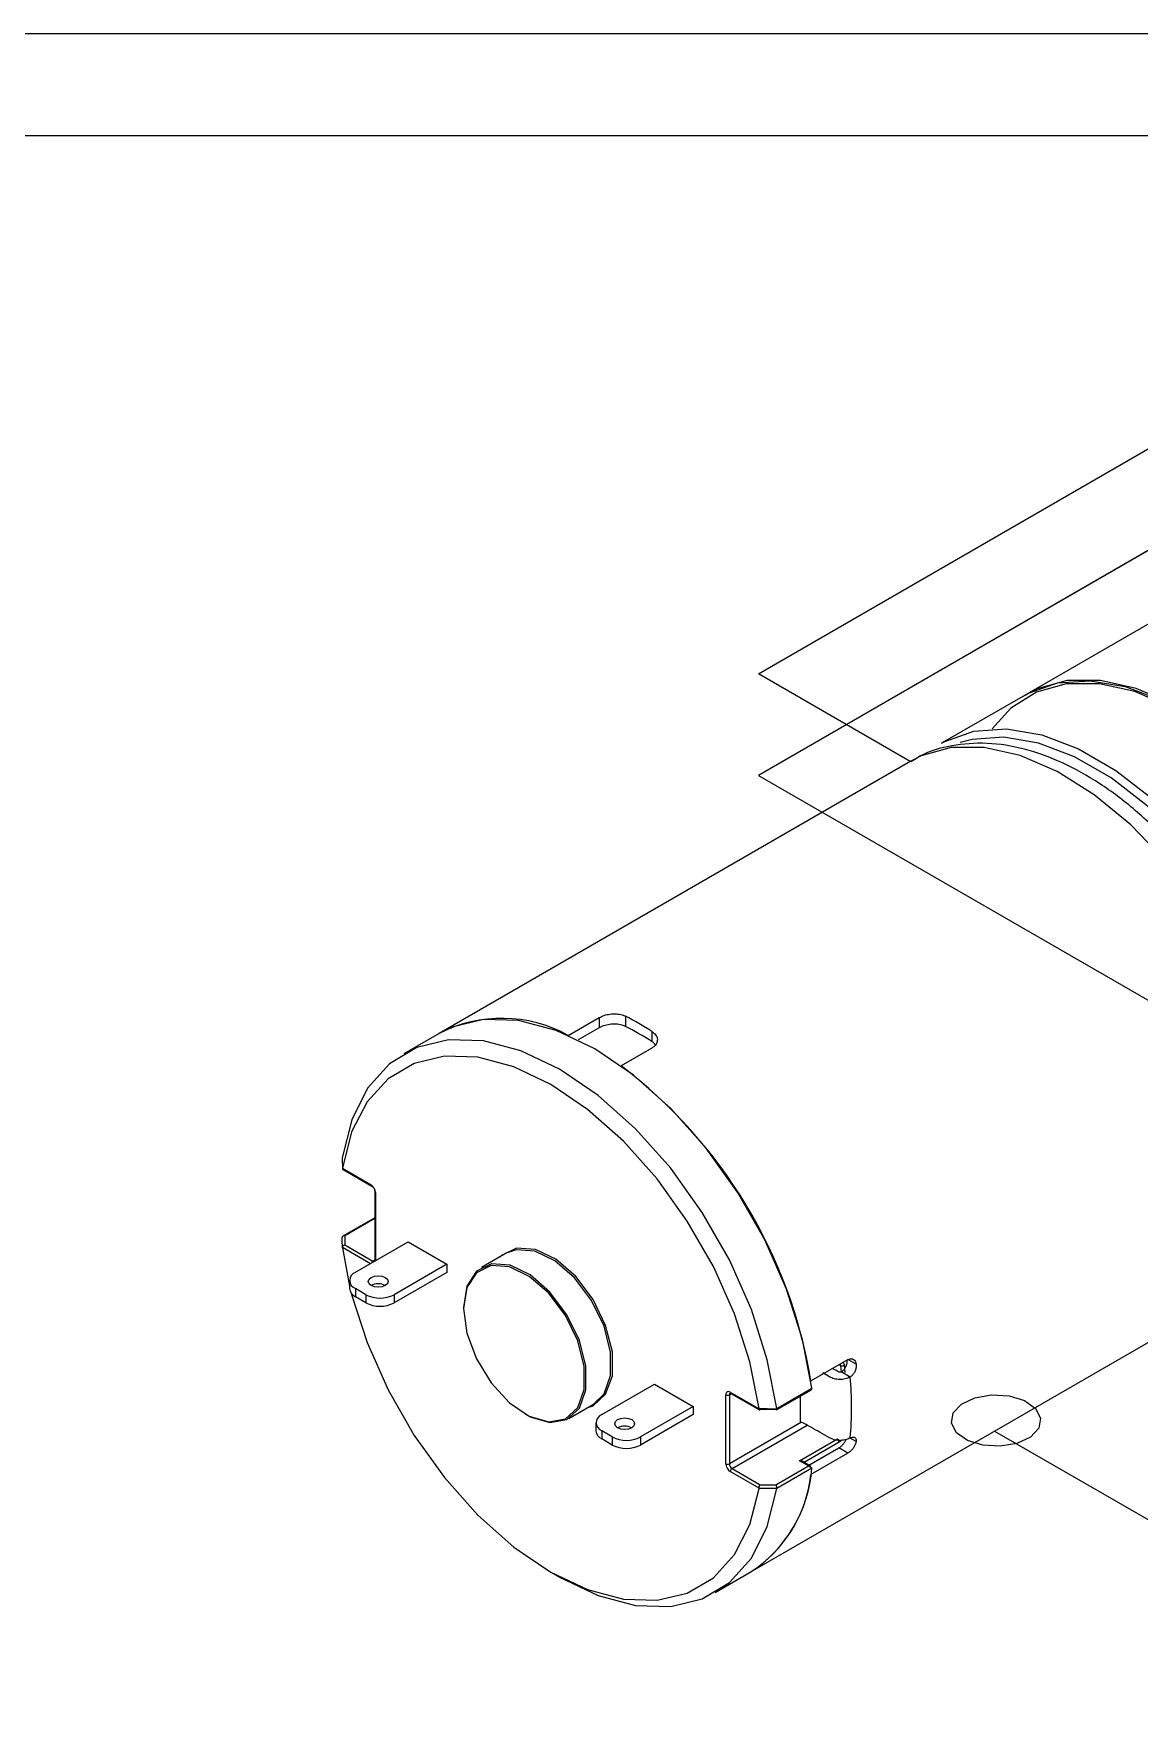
# Model space of a CAD drawing. Header units: millimetres. Extents: x 15 to 415, y 5 to 292.
# Drawn here: x 232.42 to 241.31, y 228.49 to 242.05 of the extents above; entities that cross this region are included whole.
import ezdxf

# ---------------------------------------------------------------- set-up
doc = ezdxf.new("R2010")
doc.units = ezdxf.units.MM

msp = doc.modelspace()

# ---------------------------------------------------------------- linework, layer by layer
at = {"color": 7, "linetype": 'Continuous', "lineweight": 25}
for p, q in [((243.0096, 242.0451), (229.3383, 242.0451)), ((238.2479, 236.9017), (242.6053, 239.4172)), ((238.9551, 236.4935), (243.3885, 239.0528)), ((242.4992, 237.9473), (240.4062, 236.7391)), ((239.4679, 236.1974), (238.2479, 236.9017)), ((240.3921, 236.7309), (239.7203, 236.3431)), ((239.4728, 236.2002), (235.6827, 234.0122)), ((236.7205, 233.9962), (236.968, 234.1391)), ((236.968, 234.0568), (236.7995, 233.9595)), ((236.968, 234.1391), (236.968, 234.0568)), ((237.1801, 234.1501), (237.1801, 234.0683)), ((235.6827, 234.0122), (235.3999, 233.849)), ((237.3923, 234.0277), (237.3923, 233.9459)), ((237.3923, 233.8941), (237.1448, 233.7513)), ((234.904, 233.0127), (234.9039, 233.012)), ((234.9049, 232.9299), (234.9047, 232.9281)), ((234.9047, 232.9281), (235.1362, 232.7945)), ((234.9106, 232.9179), (235.1403, 232.7853)), ((235.1657, 232.7414), (235.1657, 232.1861)), ((235.1657, 232.5312), (234.9097, 232.3834)), ((234.9047, 232.2912), (234.9049, 232.2892)), ((234.9247, 232.3123), (235.1503, 232.182)), ((235.0093, 232.0921), (235.4336, 232.337)), ((235.4336, 232.337), (235.7447, 232.1574)), ((234.9049, 232.2892), (234.9624, 231.9802)), ((235.7447, 232.1574), (235.3204, 231.9124)), ((235.7447, 232.1574), (235.7447, 232.092)), ((236.222, 232.2452), (236.0241, 232.1309)), ((234.9624, 232.0267), (234.9624, 231.9614)), ((235.7447, 232.092), (235.3204, 231.8471)), ((235.0942, 231.9124), (235.0093, 231.9614)), ((235.0093, 231.9614), (235.0093, 231.8961)), ((235.0942, 231.8471), (235.0093, 231.8961)), ((235.0942, 231.9124), (235.0942, 231.8471)), ((235.3204, 231.9124), (235.3204, 231.8471)), ((238.1825, 229.682), (241.9726, 231.87)), ((238.6702, 231.2198), (238.9672, 231.3913)), ((238.9151, 231.29), (238.9094, 231.3428)), ((238.9376, 231.3452), (238.9438, 231.2865)), ((239.0334, 231.353), (239.0334, 231.3529)), ((238.9846, 231.2504), (238.9134, 231.2915)), ((236.9892, 230.9491), (237.4135, 231.194)), ((237.4135, 231.194), (237.7246, 231.0144)), ((237.9866, 230.5528), (237.9866, 231.1081)), ((238.0149, 231.1081), (238.0149, 230.5528)), ((238.022, 231.1285), (238.2534, 230.9949)), ((238.0261, 231.1193), (238.2558, 230.9867)), ((238.3933, 230.9862), (238.6703, 231.1461)), ((238.3956, 230.9971), (238.6784, 231.1603)), ((238.5875, 230.8916), (238.5875, 231.0983)), ((238.6786, 231.1577), (238.6703, 231.1461)), ((236.724, 230.9184), (236.922, 231.0327)), ((237.7246, 231.0144), (237.3003, 230.7695)), ((237.7246, 230.9491), (237.3003, 230.7041)), ((237.7246, 231.0144), (237.7246, 230.9491)), ((238.2534, 230.9949), (238.2533, 230.9969)), ((238.3956, 230.9962), (238.3956, 230.9971)), ((236.9423, 230.8838), (236.9423, 230.8184)), ((237.0741, 230.7695), (236.9892, 230.8185)), ((236.9892, 230.8185), (236.9892, 230.7531)), ((240.1466, 230.8158), (242.0309, 229.7281)), ((237.0741, 230.7041), (236.9892, 230.7531)), ((237.0741, 230.7695), (237.0741, 230.7041)), ((237.3003, 230.7695), (237.3003, 230.7041)), ((238.5787, 230.5784), (238.8827, 230.754)), ((238.6537, 230.5419), (238.8952, 230.6813)), ((238.9672, 230.6397), (238.8952, 230.6813)), ((239.0334, 230.7323), (239.0334, 230.7321)), ((238.3875, 230.3854), (238.6503, 230.5371)), ((238.6503, 230.5371), (238.5787, 230.5784)), ((238.5787, 230.5784), (238.5987, 230.5737)), ((238.6703, 230.5323), (238.5987, 230.5737)), ((238.6503, 230.5371), (238.6786, 230.5208)), ((238.9672, 230.6397), (238.6702, 230.4683)), ((238.2534, 230.358), (238.022, 230.4916)), ((238.0361, 230.5161), (238.2618, 230.3858)), ((238.6784, 230.5183), (238.3956, 230.355)), ((238.2533, 230.3562), (238.2534, 230.358)), ((238.3956, 230.355), (238.3956, 230.3557)), ((236.5788, 229.6835), (236.6495, 229.6427)), ((237.8997, 229.5187), (238.1825, 229.682))]:
    msp.add_line(p, q, dxfattribs=at)
at = {"color": 7, "linetype": 'Continuous'}
for p, q in [((229.3383, 241.2286), (244.0461, 241.2286)), ((245.6018, 240.3305), (238.2479, 236.0852)), ((238.2479, 236.0852), (251.4, 228.4926))]:
    msp.add_line(p, q, dxfattribs=at)
at = {"color": 8, "linetype": 'Continuous', "lineweight": 25}
for p, q in [((235.1715, 232.7332), (235.1715, 232.1857)), ((235.1657, 232.5245), (234.9238, 232.3849)), ((235.1295, 232.1614), (234.9047, 232.2912)), ((235.1657, 232.1909), (235.1503, 232.182)), ((238.8963, 231.3504), (238.9094, 231.3428)), ((239.0334, 231.3529), (238.967, 231.3912)), ((239.0334, 231.353), (238.9672, 231.3913)), ((238.0149, 231.1081), (238.0303, 231.1169)), ((238.5948, 230.8876), (238.0149, 230.5528)), ((238.0361, 230.5161), (238.6386, 230.8639)), ((238.8967, 230.7269), (238.6149, 230.5643)), ((239.0334, 230.7321), (238.9844, 230.7604)), ((239.0334, 230.7323), (238.9846, 230.7605))]:
    msp.add_line(p, q, dxfattribs=at)
at = {"color": 7, "linetype": 'Continuous', "lineweight": 25, "flags": 128}
for points in [[(242.5232, 232.3063), (242.6847, 232.3357), (242.908, 232.4337), (243.0949, 232.5931), (243.2399, 232.8092), (243.339, 233.0758), (243.3893, 233.3853), (243.3893, 233.7288), (243.339, 234.0963), (243.2399, 234.4774), (243.0949, 234.861), (242.908, 235.2361), (242.6847, 235.5919), (242.4315, 235.9182), (242.1555, 236.2056), (241.8647, 236.4458), (241.5675, 236.6319), (241.2725, 236.7586), (240.9881, 236.8222), (240.7225, 236.8209), (240.4834, 236.7547), (240.2776, 236.6256), (240.126, 236.4589)], [(240.3921, 236.7309), (240.4188, 236.7457), (240.6521, 236.8285), (240.9138, 236.8463), (241.1965, 236.7984), (241.4921, 236.6863), (241.7919, 236.5132), (242.0874, 236.2841), (242.3701, 236.0056), (242.6319, 235.6856), (242.8652, 235.3334), (243.0632, 234.9591), (243.2205, 234.5735), (243.3322, 234.1877), (243.3954, 233.8128), (243.4081, 233.4595), (243.3701, 233.1381), (243.2823, 232.8577), (243.1473, 232.6265), (242.969, 232.451), (242.8919, 232.4006)], [(242.906, 232.4088), (242.9324, 232.4247), (243.1207, 232.5853), (243.267, 232.8032), (243.3668, 233.072), (243.4175, 233.384), (243.4175, 233.7302), (243.3668, 234.1007), (243.267, 234.4848), (243.1207, 234.8715), (242.9324, 235.2497), (242.7073, 235.6083), (242.452, 235.9373), (242.1738, 236.227), (241.8806, 236.4691), (241.5811, 236.6568), (241.2837, 236.7845), (240.997, 236.8486), (240.7293, 236.8473), (240.4882, 236.7805), (240.4062, 236.7391)], [(239.7203, 236.3431), (239.747, 236.3579), (239.9803, 236.4407), (240.2421, 236.4585), (240.5248, 236.4106), (240.8203, 236.2985), (241.1201, 236.1254), (241.4157, 235.8963), (241.6984, 235.6178), (241.9601, 235.2978), (242.1934, 234.9456), (242.3915, 234.5713), (242.5487, 234.1858), (242.6605, 233.7999), (242.7237, 233.425), (242.7364, 233.0717), (242.6983, 232.7503), (242.6105, 232.4699), (242.4755, 232.2387), (242.2972, 232.0632), (242.2201, 232.0128)], [(242.3119, 232.1487), (242.4101, 232.2571), (242.5423, 232.4837), (242.6284, 232.7584), (242.6657, 233.0735), (242.6532, 233.4197), (242.5913, 233.7871), (242.4818, 234.1652), (242.3277, 234.5431), (242.1336, 234.9098), (241.905, 235.255), (241.6484, 235.5686), (241.3714, 235.8415), (241.0818, 236.0661), (240.7879, 236.2357), (240.4983, 236.3455), (240.2213, 236.3924), (239.9648, 236.375), (239.8699, 236.3502)], [(238.6784, 231.1603), (238.6024, 231.5534), (238.4745, 231.9556), (238.2986, 232.3544), (238.0802, 232.7375), (237.826, 233.0928), (237.5441, 233.4094), (237.2432, 233.6774), (236.9326, 233.8885), (236.6221, 234.036), (236.3211, 234.1155), (236.0392, 234.1243), (235.7851, 234.0624), (235.6827, 234.0122)], [(238.3956, 230.9971), (238.3196, 231.3901), (238.1916, 231.7923), (238.0157, 232.1912), (237.7973, 232.5742), (237.5432, 232.9296), (237.2613, 233.2462), (236.9604, 233.5141), (236.6498, 233.7252), (236.3392, 233.8727), (236.0383, 233.9522), (235.7564, 233.9611), (235.5023, 233.8991), (235.2839, 233.7682), (235.108, 233.5725), (234.98, 233.318), (234.904, 233.0127)], [(238.2533, 230.9969), (238.179, 231.373), (238.0553, 231.7575), (237.8861, 232.1384), (237.6766, 232.5041), (237.4333, 232.8432), (237.1636, 233.1453), (236.8759, 233.4011), (236.5791, 233.6027), (236.2822, 233.7439), (235.9945, 233.8203), (235.7249, 233.8295), (235.4815, 233.7713), (235.272, 233.6475), (235.1029, 233.4619), (234.9792, 233.2202), (234.9049, 232.9299)], [(236.3704, 230.9552), (236.4149, 230.9314), (236.5729, 230.8864), (236.7093, 230.9106), (236.8093, 231.0013), (236.8622, 231.1487), (236.8622, 231.3369), (236.8093, 231.5454), (236.7093, 231.7516), (236.5729, 231.9333), (236.4149, 232.0707), (236.2525, 232.1489), (236.1033, 232.1594), (235.9834, 232.1012), (235.9059, 231.9805), (235.879, 231.8104), (235.879, 231.8104)], [(236.8697, 231.0025), (236.9191, 231.0202), (237.0206, 231.1122), (237.0743, 231.2617), (237.0743, 231.4526), (237.0206, 231.6641), (236.9191, 231.8733), (236.7808, 232.0575), (236.6205, 232.1969), (236.4558, 232.2762), (236.3045, 232.2869), (236.1829, 232.2278), (236.1697, 232.215)], [(236.922, 231.0327), (237.0073, 231.1156), (237.0602, 231.263), (237.0602, 231.4512), (237.0073, 231.6597), (236.9073, 231.8659), (236.7708, 232.0476), (236.6129, 232.185), (236.4505, 232.2632), (236.3013, 232.2737), (236.222, 232.2452)], [(235.2497, 231.9859), (235.2238, 231.9759), (235.1932, 231.9724), (235.1625, 231.9759), (235.1366, 231.9859), (235.1192, 232.0009), (235.1132, 232.0186), (235.1192, 232.0363), (235.1366, 232.0512), (235.1625, 232.0612), (235.1932, 232.0648), (235.2238, 232.0612), (235.2497, 232.0512), (235.2671, 232.0363), (235.2732, 232.0186), (235.2671, 232.0009), (235.2497, 231.9859)], [(235.879, 231.8022), (235.9055, 231.604), (235.9819, 231.3968), (236.1001, 231.2029), (236.2472, 231.0435), (236.4072, 230.9358), (236.5629, 230.8915), (236.6974, 230.9153), (236.7961, 231.0047), (236.8482, 231.15), (236.8482, 231.3355), (236.7961, 231.541), (236.6974, 231.7443), (236.5629, 231.9234), (236.4072, 232.0588), (236.2472, 232.1359), (236.1001, 232.1463), (235.9819, 232.0889), (235.9055, 231.9699), (235.879, 231.8022)], [(234.9765, 231.9236), (234.9792, 231.913), (235.1029, 231.5286), (235.272, 231.1476), (235.4815, 230.7819), (235.7249, 230.4428), (235.9945, 230.1407), (236.2822, 229.8849), (236.5791, 229.6833), (236.8759, 229.5422), (237.1636, 229.4658), (237.4333, 229.4566), (237.6766, 229.5147), (237.8861, 229.6385), (238.0553, 229.8242), (238.179, 230.0658), (238.2533, 230.3562)], [(237.1165, 230.9083), (237.1424, 230.9183), (237.1731, 230.9218), (237.2037, 230.9183), (237.2296, 230.9083), (237.247, 230.8933), (237.2531, 230.8756), (237.247, 230.8579), (237.2296, 230.8429), (237.2037, 230.8329), (237.1731, 230.8294), (237.1424, 230.8329), (237.1165, 230.8429), (237.0991, 230.8579), (237.0931, 230.8756), (237.0991, 230.8933), (237.1165, 230.9083)], [(236.6495, 229.6427), (236.6498, 229.6425), (236.9604, 229.4949), (237.2613, 229.4155), (237.5432, 229.4066), (237.7973, 229.4686), (238.0157, 229.5995), (238.1916, 229.7952), (238.3196, 230.0497), (238.3956, 230.355)]]:
    msp.add_lwpolyline(points, dxfattribs=at)
at = {"color": 8, "linetype": 'Continuous', "lineweight": 25, "flags": 128}
for points in [[(241.9726, 231.87), (241.999, 231.8858), (242.1873, 232.0465), (242.3336, 232.2643), (242.4335, 232.5331), (242.4841, 232.8451), (242.4841, 233.1914), (242.4335, 233.5619), (242.3336, 233.946), (242.1873, 234.3327), (241.999, 234.7108), (241.7739, 235.0695), (241.5186, 235.3984), (241.2404, 235.6881), (240.9473, 235.9303), (240.6477, 236.1179), (240.3503, 236.2456), (240.0636, 236.3098), (239.7959, 236.3084), (239.5548, 236.2417), (239.4728, 236.2002)], [(235.1665, 232.1828), (235.1661, 232.1839), (235.1657, 232.1861)]]:
    msp.add_lwpolyline(points, dxfattribs=at)
at = {"color": 7, "linetype": 'Continuous', "flags": 128}
msp.add_lwpolyline([(239.988, 231.0845), (240.1225, 231.1079), (240.2623, 231.0997), (240.386, 231.0614), (240.4749, 230.9986), (240.5154, 230.9209), (240.5013, 230.8402), (240.4348, 230.7688), (240.3261, 230.7175), (240.1915, 230.6941), (240.0518, 230.7023), (239.9281, 230.7406), (239.8392, 230.8034), (239.7987, 230.8811), (239.8128, 230.9618), (239.8793, 231.0332), (239.988, 231.0845)], dxfattribs=at)
at = {"color": 7, "linetype": 'Continuous', "lineweight": 25}
for centre, radius, start, end in [((236.1865, 233.0243), 1.1089, 61.21055, 117.01623), ((236.1101, 232.0516), 2.3556, 57.02251, 62.98287), ((236.1573, 232.0515), 2.2613, 56.89809, 63.10728), ((234.722, 230.566), 4.002, 9.40306, 52.74264), ((235.0948, 232.7297), 0.0768, 2.60548, 57.39452), ((235.0341, 232.0267), 0.0699, 110.78342, 249.21658), ((235.0425, 231.9694), 0.0805, 185.6948, 245.62534), ((235.2073, 232.1308), 0.2459, 242.60967, 297.39033), ((235.1932, 231.8767), 0.123, 62.61575, 117.38425), ((235.2073, 232.0655), 0.2459, 242.60967, 297.39033), ((238.9207, 231.3764), 0.0355, 251.44617, 298.37132), ((236.6444, 231.0054), 2.353, 354.0244, 5.9756), ((238.0082, 231.1116), 0.0218, 50.79671, 189.21404), ((238.0008, 231.1354), 0.0307, 242.60967, 297.39033), ((238.6575, 231.1576), 0.0211, 0.13688, 7.40498), ((237.014, 230.8838), 0.0699, 110.78342, 249.21658), ((237.0224, 230.8264), 0.0805, 185.6948, 245.62534), ((237.1731, 230.7338), 0.123, 62.6154, 117.38998), ((237.1872, 230.9878), 0.2459, 242.60967, 297.39033), ((237.1872, 230.9225), 0.2459, 242.60967, 297.39033), ((238.867, 230.7287), 0.0298, 356.49733, 58.04901), ((238.0634, 230.5563), 0.0768, 182.60548, 237.39452), ((238.0008, 230.5801), 0.0307, 242.60967, 297.39033), ((238.061, 230.5549), 0.0461, 182.60548, 237.39452), ((238.0527, 230.4902), 0.0307, 122.60548, 177.39452), ((237.5865, 230.6006), 1.095, 302.97801, 355.69089), ((237.606, 230.584), 1.0705, 302.58815, 353.7965), ((238.6619, 230.5207), 0.0167, 351.66565, 0.17332)]:
    msp.add_arc(centre, radius, start, end, dxfattribs=at)
at = {"color": 8, "linetype": 'Continuous', "lineweight": 25}
for centre, radius, start, end in [((235.1457, 232.7932), 0.00958, 172.72531, 236.13177), ((235.1757, 232.7424), 0.0101, 186.10327, 245.58965), ((235.167, 232.1561), 0.0308, 122.68257, 160.75608), ((235.1602, 232.1976), 0.0185, 237.55022, 269.90946), ((238.03, 231.1096), 0.0151, 126.1118, 185.58423), ((238.032, 231.1275), 0.0101, 174.37962, 234.30196)]:
    msp.add_arc(centre, radius, start, end, dxfattribs=at)
at = {"color": 7, "linetype": 'Continuous', "lineweight": 25}
for points, knots in [([(241.9721, 231.876), (241.9887, 231.8837), (242.0827, 231.9271), (242.2223, 232.0607), (242.3803, 232.2691), (242.4932, 232.5225), (242.5629, 232.8122), (242.5863, 233.1353), (242.5622, 233.4835), (242.4911, 233.8464), (242.3758, 234.2138), (242.2198, 234.5764), (242.0273, 234.9255), (241.8028, 235.2528), (241.5516, 235.5506), (241.2789, 235.8114), (240.9901, 236.0286), (240.6905, 236.1956), (240.3868, 236.3056), (240.0863, 236.3538), (239.8034, 236.3313), (239.5958, 236.275), (239.4986, 236.2092), (239.4754, 236.1935)], [0, 0, 0, 0, 0.0101685, 0.0575487, 0.1048173, 0.1531135, 0.2030696, 0.2544843, 0.3066729, 0.3589843, 0.4111616, 0.4631985, 0.5151632, 0.56715, 0.6192361, 0.6715232, 0.7241147, 0.7770741, 0.8303194, 0.8832291, 0.9348369, 0.9844127, 1, 1, 1, 1]), ([(236.968, 234.1391), (236.981, 234.1454), (237.0071, 234.1581), (237.0569, 234.1683), (237.1076, 234.1699), (237.1504, 234.1631), (237.1716, 234.1538), (237.1801, 234.1501)], [0, 0, 0, 0, 0.2132839, 0.4265363, 0.6406529, 0.8559621, 1, 1, 1, 1]), ([(237.1801, 234.0683), (237.167, 234.0736), (237.1407, 234.0841), (237.0906, 234.0884), (237.0395, 234.0835), (236.9971, 234.0718), (236.9762, 234.061), (236.968, 234.0568)], [0, 0, 0, 0, 0.2152862, 0.4305528, 0.6461946, 0.8612809, 1, 1, 1, 1]), ([(237.3923, 234.0277), (237.403, 234.0192), (237.4246, 234.0022), (237.438, 233.9698), (237.435, 233.9374), (237.4178, 233.9112), (237.3995, 233.8989), (237.3923, 233.8941)], [0, 0, 0, 0, 0.2152398, 0.4304617, 0.6460287, 0.861084, 1, 1, 1, 1]), ([(237.4194, 233.9191), (237.4176, 233.9223), (237.4119, 233.9325), (237.4002, 233.9405), (237.3923, 233.9459)], [0, 0, 0, 0, 0.3218294, 1, 1, 1, 1]), ([(234.9039, 233.012), (234.904, 233.0043), (234.9043, 232.9769), (234.9046, 232.9496), (234.9049, 232.9299)], [0, 0, 0, 0, 0.28082264, 1, 1, 1, 1]), ([(234.9047, 232.9281), (234.9049, 232.9264), (234.9053, 232.9231), (234.9077, 232.9196), (234.91, 232.9185), (234.9107, 232.9181)], [0, 0, 0, 0, 0.3992366, 0.7980176, 1, 1, 1, 1]), ([(235.1403, 232.7853), (235.1424, 232.7839), (235.1466, 232.7811), (235.1537, 232.7733), (235.1599, 232.7636), (235.164, 232.7532), (235.1655, 232.7456), (235.1656, 232.7423), (235.1657, 232.7414)], [0, 0, 0, 0, 0.175222, 0.3566303, 0.5513767, 0.7515644, 0.9270386, 1, 1, 1, 1]), ([(234.9238, 232.3849), (234.9237, 232.3849), (234.9232, 232.385), (234.9204, 232.3856), (234.9156, 232.3857), (234.9101, 232.3841), (234.9062, 232.3809), (234.9038, 232.3766), (234.9039, 232.3732), (234.9039, 232.3714)], [0, 0, 0, 0, 0.0136175, 0.0500108, 0.26078, 0.4566076, 0.6402577, 0.8200662, 1, 1, 1, 1]), ([(234.9049, 232.2892), (234.9048, 232.2969), (234.9044, 232.3243), (234.9041, 232.3517), (234.9039, 232.3714)], [0, 0, 0, 0, 0.2810394, 1, 1, 1, 1]), ([(234.9247, 232.3123), (234.9245, 232.3123), (234.9226, 232.3118), (234.9185, 232.3103), (234.9129, 232.3067), (234.9084, 232.3019), (234.9053, 232.2965), (234.9049, 232.2929), (234.9047, 232.2912)], [0, 0, 0, 0, 0.0146562, 0.1947986, 0.4098261, 0.610549, 0.8051633, 1, 1, 1, 1]), ([(234.9238, 232.3849), (234.924, 232.3732), (234.9242, 232.3491), (234.9245, 232.3249), (234.9247, 232.3123)], [0, 0, 0, 0, 0.4802668, 1, 1, 1, 1]), ([(235.1657, 232.1861), (235.1655, 232.1843), (235.1651, 232.1805), (235.1648, 232.1802), (235.1646, 232.18)], [0, 0, 0, 0, 0.49366534, 1, 1, 1, 1]), ([(238.9134, 231.2915), (238.9176, 231.2944), (238.9282, 231.3014), (238.9432, 231.319), (238.9556, 231.3429), (238.9626, 231.3673), (238.962, 231.3818), (238.9618, 231.3882)], [0, 0, 0, 0, 0.1532142, 0.376712, 0.6007861, 0.8263125, 1, 1, 1, 1]), ([(238.9672, 231.3913), (238.9736, 231.3941), (238.9864, 231.3998), (239.0049, 231.3975), (239.0202, 231.3873), (239.03, 231.3714), (239.0324, 231.3584), (239.0334, 231.353)], [0, 0, 0, 0, 0.2106039, 0.4211454, 0.6334469, 0.8490537, 1, 1, 1, 1]), ([(239.0334, 231.3529), (239.0337, 231.3504), (239.0347, 231.3398), (239.0325, 231.3193), (239.0234, 231.2932), (239.0088, 231.2703), (238.9949, 231.2568), (238.9866, 231.2516), (238.9846, 231.2504)], [0, 0, 0, 0, 0.0678067, 0.2865084, 0.5037878, 0.7189969, 0.9324329, 1, 1, 1, 1]), ([(238.9846, 231.2504), (238.9722, 231.2447), (238.9479, 231.2336), (238.9011, 231.2297), (238.8552, 231.2352), (238.8109, 231.256), (238.7823, 231.2728), (238.7645, 231.2832)], [0, 0, 0, 0, 0.17966849, 0.35298675, 0.52649081, 0.70604036, 1, 1, 1, 1]), ([(238.9134, 231.2915), (238.9131, 231.2913), (238.9124, 231.2907), (238.9107, 231.2901), (238.9083, 231.2895), (238.9045, 231.2892), (238.8999, 231.2894), (238.8833, 231.2952), (238.867, 231.3069), (238.8494, 231.3164), (238.8433, 231.3198)], [0, 0, 0, 0, 0.0159605, 0.0373972, 0.0660493, 0.0996018, 0.1639906, 0.2118161, 0.7236262, 1, 1, 1, 1]), ([(238.0208, 231.1216), (238.0207, 231.1215), (238.0203, 231.1215), (238.0231, 231.121), (238.0255, 231.1197), (238.0261, 231.1193)], [0, 0, 0, 0, 0.315496, 0.8032095, 1, 1, 1, 1]), ([(238.2533, 230.9969), (238.2828, 230.9967), (238.3302, 230.9965), (238.3777, 230.9963), (238.3956, 230.9962)], [0, 0, 0, 0, 0.6208988, 1, 1, 1, 1]), ([(238.2534, 230.9949), (238.2535, 230.9933), (238.2537, 230.99), (238.255, 230.9871), (238.2569, 230.9861), (238.2592, 230.987), (238.2609, 230.9889), (238.2617, 230.99), (238.2618, 230.9901)], [0, 0, 0, 0, 0.1948367, 0.389451, 0.5901739, 0.8052014, 0.9853438, 1, 1, 1, 1]), ([(238.3875, 230.9896), (238.3722, 230.9897), (238.3304, 230.9898), (238.2885, 230.99), (238.2618, 230.9901)], [0, 0, 0, 0, 0.363228, 1, 1, 1, 1]), ([(238.3956, 230.9962), (238.3957, 230.9945), (238.3957, 230.991), (238.3947, 230.9875), (238.3931, 230.9857), (238.3908, 230.986), (238.3889, 230.9877), (238.3877, 230.9892), (238.3875, 230.9895), (238.3875, 230.9896)], [0, 0, 0, 0, 0.1799338, 0.3597423, 0.5433924, 0.73922, 0.9499892, 0.9863825, 1, 1, 1, 1]), ([(238.9846, 230.7605), (238.9722, 230.7548), (238.9479, 230.7437), (238.9011, 230.7398), (238.8552, 230.7452), (238.8037, 230.7696), (238.7461, 230.8039), (238.6697, 230.8475), (238.6165, 230.876), (238.5875, 230.8916)], [0, 0, 0, 0, 0.0923302, 0.1813971, 0.2705594, 0.3628285, 0.5692634, 0.7648792, 1, 1, 1, 1]), ([(238.8952, 230.6813), (238.8996, 230.6841), (238.9104, 230.691), (238.9274, 230.7073), (238.9437, 230.7279), (238.9507, 230.7421), (238.954, 230.7489)], [0, 0, 0, 0, 0.1940153, 0.4706109, 0.7496711, 1, 1, 1, 1]), ([(239.0334, 230.7321), (239.033, 230.7299), (239.0314, 230.7208), (239.0248, 230.7029), (239.0107, 230.6796), (238.9926, 230.6586), (238.9774, 230.6459), (238.9691, 230.6409), (238.9672, 230.6397)], [0, 0, 0, 0, 0.0691713, 0.286966, 0.5052947, 0.7220696, 0.9356476, 1, 1, 1, 1]), ([(238.9846, 230.7605), (238.9909, 230.7635), (239.0034, 230.7694), (239.019, 230.7687), (239.03, 230.7608), (239.0347, 230.7477), (239.0338, 230.7367), (239.0334, 230.7323)], [0, 0, 0, 0, 0.2124079, 0.4247966, 0.6377549, 0.8522113, 1, 1, 1, 1]), ([(238.3956, 230.3557), (238.3823, 230.3558), (238.3349, 230.3559), (238.2874, 230.3561), (238.2533, 230.3562)], [0, 0, 0, 0, 0.2808226, 1, 1, 1, 1]), ([(238.2534, 230.358), (238.2535, 230.3598), (238.2537, 230.3635), (238.255, 230.3699), (238.2569, 230.3763), (238.2592, 230.3817), (238.2609, 230.3846), (238.2617, 230.3857), (238.2618, 230.3858)], [0, 0, 0, 0, 0.1948367, 0.389451, 0.5901739, 0.8052014, 0.9853438, 1, 1, 1, 1]), ([(238.2618, 230.3858), (238.2885, 230.3857), (238.3304, 230.3856), (238.3722, 230.3854), (238.3875, 230.3854)], [0, 0, 0, 0, 0.636772, 1, 1, 1, 1]), ([(238.3875, 230.3854), (238.3875, 230.3853), (238.3877, 230.385), (238.3889, 230.3832), (238.3908, 230.3795), (238.3931, 230.3734), (238.3947, 230.367), (238.3957, 230.3608), (238.3957, 230.3574), (238.3956, 230.3557)], [0, 0, 0, 0, 0.0136175, 0.0500108, 0.26078, 0.4566076, 0.6402577, 0.8200662, 1, 1, 1, 1])]:
    msp.add_open_spline(points, degree=3, knots=knots, dxfattribs=at)
at = {"color": 8, "linetype": 'Continuous', "lineweight": 25}
for points, knots in [([(238.9094, 231.3428), (238.9089, 231.3449), (238.9078, 231.3496), (238.9053, 231.3529), (238.9039, 231.3547)], [0, 0, 0, 0, 0.44885, 1, 1, 1, 1]), ([(238.9264, 231.3677), (238.9273, 231.3672), (238.9315, 231.3646), (238.9354, 231.3565), (238.9369, 231.3485), (238.9376, 231.3452)], [0, 0, 0, 0, 0.1442206, 0.6493524, 1, 1, 1, 1]), ([(238.9156, 230.7428), (238.9118, 230.7389), (238.9056, 230.7325), (238.8992, 230.7285), (238.8967, 230.7269)], [0, 0, 0, 0, 0.6107299, 1, 1, 1, 1])]:
    msp.add_open_spline(points, degree=3, knots=knots, dxfattribs=at)

doc.saveas('drawing.dxf')
